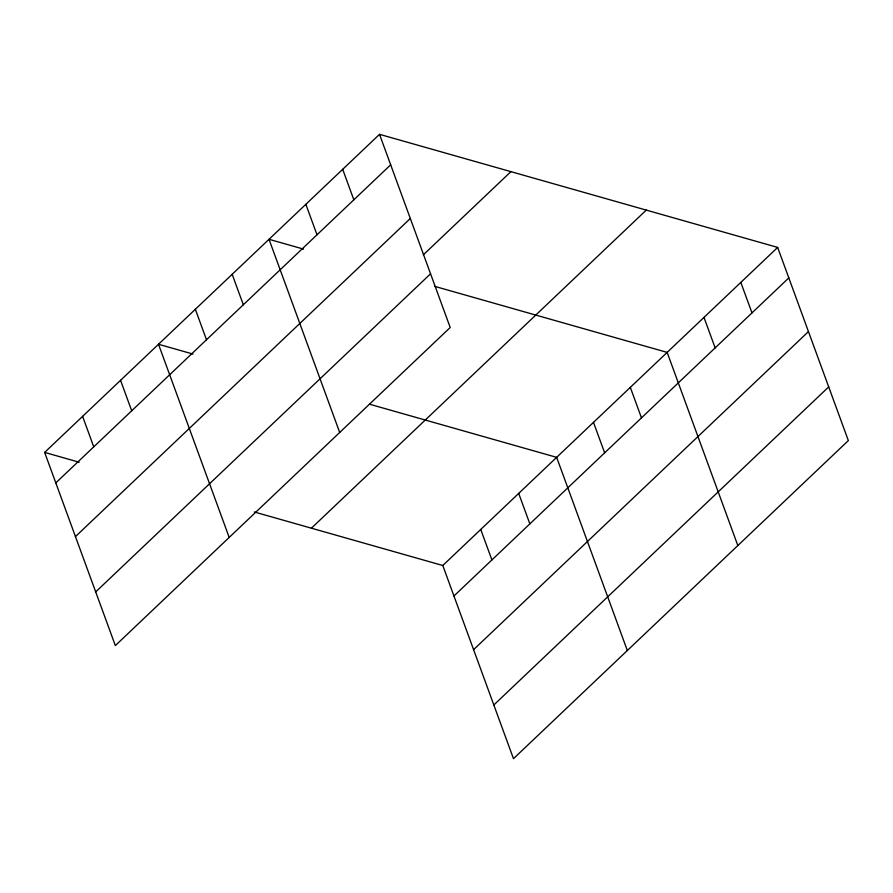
<?xml version="1.0" encoding="UTF-8"?>
<svg xmlns="http://www.w3.org/2000/svg" width="893" height="893" viewBox="0 0 893 893"><rect width="100%" height="100%" fill="white"/><g stroke="black" fill="none" stroke-linecap="round" stroke-linejoin="round"><path stroke-width="1.34" d="M379.525 134.33L450.206 327.497L115.342 645.583L44.65 452.416L379.525 134.33L777.658 247.417L848.35 440.584L513.475 758.67L442.794 565.503L254.338 511.979M55.801 482.901L390.676 164.814M75.447 536.593L410.322 218.495M423.293 254.873L510.908 171.646M95.696 591.903L430.56 273.805M311.4 528.187L646.275 210.101M442.794 565.503L777.658 247.417M453.945 595.988L788.82 277.902M473.591 649.669L808.466 331.582M493.829 704.99L828.704 386.892M303.52 249.102L269.016 239.302L339.697 432.469M434.902 286.419L667.149 352.389L737.841 545.545M193.011 354.075L158.507 344.274L229.2 537.43M369.523 404.205L556.652 457.35L627.332 650.517M44.65 452.416L79.153 462.217M740.822 282.411L751.984 312.896M703.985 317.395L715.148 347.879M630.313 387.372L641.475 417.857M593.488 422.367L604.639 452.851M518.699 493.405L529.85 523.89M480.747 529.46L491.898 559.944M342.689 169.324L353.84 199.809M305.852 204.307L317.004 234.792M232.18 274.285L243.331 304.77M195.344 309.279L206.495 339.764M120.555 380.318L131.706 410.802M82.602 416.372L93.754 446.857"/></g></svg>
